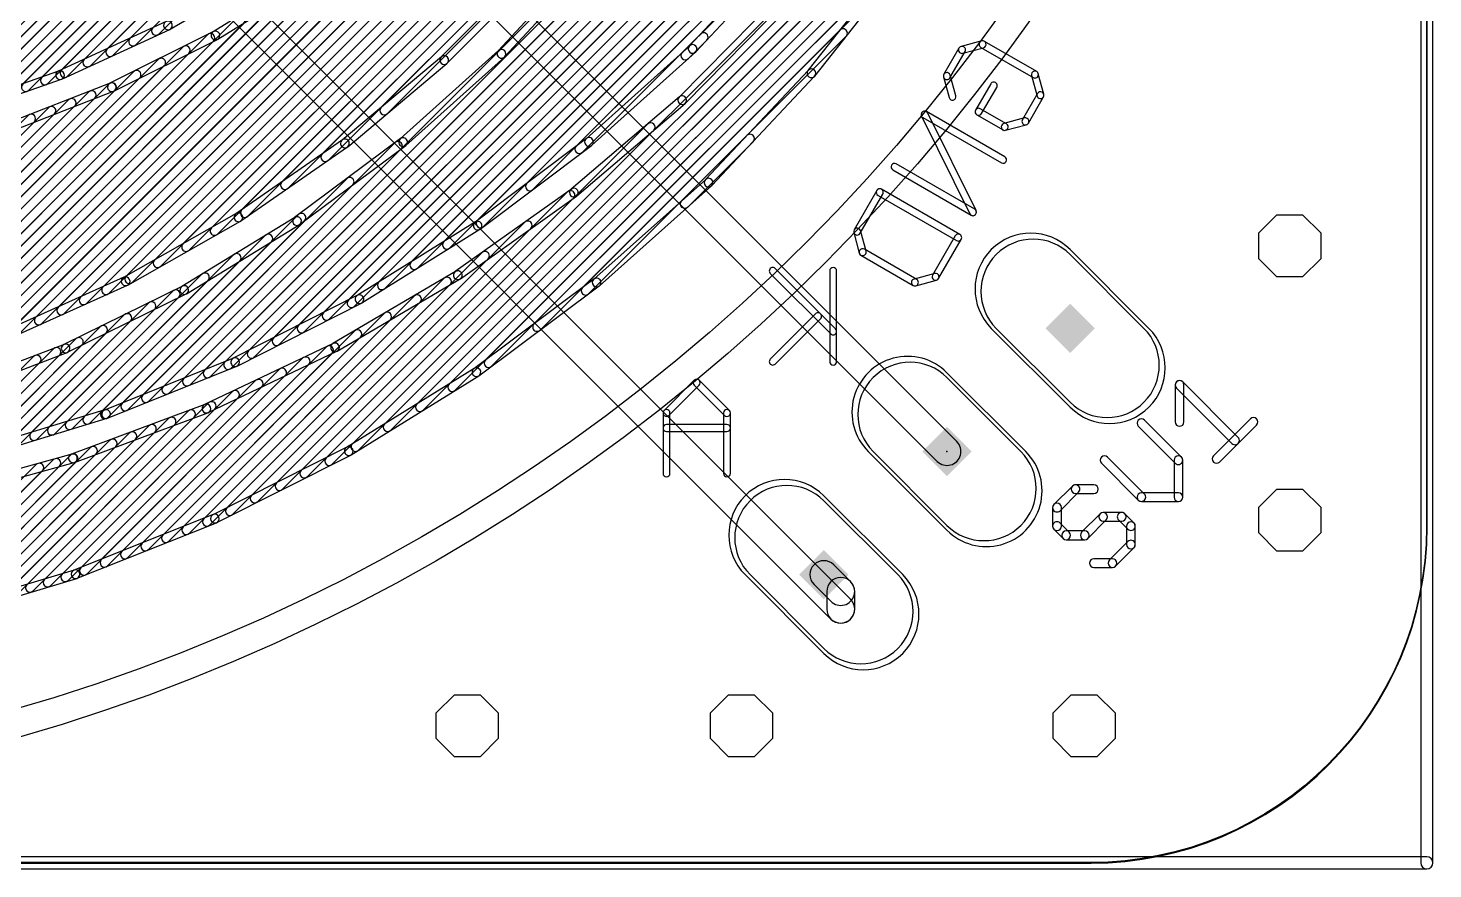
# Model space of a CAD drawing. Extents: x -0.1 to 56.1, y -0.1 to 56.2.
# Drawn here: x 35.59 to 56.09, y -0.09 to 12.18 of the extents above; entities that cross this region are included whole.
import ezdxf

# ---------------------------------------------------------------- set-up
doc = ezdxf.new("R2010")
doc.units = 0
for name, color, linetype in [('1', 22, 'CONTINUOUS'), ('16', 175, 'CONTINUOUS'), ('17', 82, 'CONTINUOUS'), ('18', 82, 'CONTINUOUS'), ('20', 7, 'CONTINUOUS'), ('22', 253, 'CONTINUOUS'), ('23', 7, 'CONTINUOUS'), ('25', 253, 'CONTINUOUS'), ('29', 253, 'CONTINUOUS'), ('30', 253, 'CONTINUOUS'), ('41', 22, 'CONTINUOUS'), ('51', 253, 'CONTINUOUS')]:
    doc.layers.add(name, color=color, linetype=linetype)

# ---------------------------------------------------------------- blocks, each defined once
blk = doc.blocks.new('RECT')
blk.add_solid([(-0.5, -0.5), (0.5, -0.5), (-0.5, 0.5), (0.5, 0.5)])
blk = doc.blocks.new('LONGP100')
blk.add_lwpolyline([(-0.5, -0.5), (0.5, -0.5, 1), (0.5, 0.5), (-0.5, 0.5, 1)], format="xyb", close=True)
blk = doc.blocks.new('OCTAGONV')
blk.add_lwpolyline([(-0.5, -0.2071), (-0.5, 0.2071), (-0.2071, 0.5), (0.2071, 0.5), (0.5, 0.2071), (0.5, -0.2071), (0.2071, -0.5), (-0.2071, -0.5)], close=True)

msp = doc.modelspace()

# ---------------------------------------------------------------- linework, layer by layer
at = {"layer": '1'}
for points in [[(55.9111, 56), (55.9111, 0, 1), (56.0889, 0), (56.0889, 56, 1)], [(35.0531, 11.0758), (46.4728, 22.4955, 1), (46.383, 22.5853), (34.9633, 11.1656, 1)], [(35.3294, 11.1725), (46.3632, 22.2063, 1), (46.2734, 22.2961), (35.2396, 11.2623, 1)], [(35.6056, 11.2691), (46.2492, 21.9128, 1), (46.1594, 22.0026), (35.5158, 11.3589, 1)], [(35.8819, 11.3658), (46.1353, 21.6192, 1), (46.0455, 21.709), (35.7921, 11.4556, 1)], [(36.1692, 11.4735), (46.0213, 21.3256, 1), (45.9315, 21.4154), (36.0794, 11.5633, 1)], [(36.5029, 11.6276), (45.9073, 21.032, 1), (45.8175, 21.1218), (36.4131, 11.7174, 1)], [(36.8365, 11.7816), (45.7666, 20.7117, 1), (45.6768, 20.8015), (36.7467, 11.8714, 1)], [(37.1702, 11.9356), (45.5846, 20.3501, 1), (45.4948, 20.4399), (37.0803, 12.0254, 1)], [(37.5038, 12.0897), (45.4026, 19.9884, 1), (45.3128, 20.0783), (37.414, 12.1795, 1)], [(37.6558, 6.8536), (50.665, 19.8627, 1), (50.5752, 19.9525), (37.566, 6.9434, 1)], [(34.8967, 7.5069), (47.0833, 19.6935, 1), (46.9935, 19.7833), (34.8069, 7.5967, 1)], [(35.1711, 7.6017), (46.9926, 19.4232, 1), (46.9028, 19.513), (35.0813, 7.6915, 1)], [(37.9562, 6.9743), (50.5314, 19.5495, 1), (50.4416, 19.6393), (37.8664, 7.0641, 1)], [(38.2565, 7.095), (50.3978, 19.2363, 1), (50.308, 19.3261), (38.1667, 7.1848, 1)], [(35.4661, 7.7171), (46.8527, 19.1037, 1), (46.7629, 19.1935), (35.3763, 7.8069, 1)], [(35.7936, 7.865), (46.7111, 18.7825, 1), (46.6213, 18.8723), (35.7038, 7.9548, 1)], [(38.5568, 7.2158), (50.2642, 18.9231, 1), (50.1744, 19.0129), (38.467, 7.3056, 1)], [(38.8992, 7.3785), (50.1306, 18.6099, 1), (50.0408, 18.6997), (38.8094, 7.4683, 1)], [(36.1211, 8.0129), (46.5694, 18.4612, 1), (46.4796, 18.551), (36.0313, 8.1027, 1)], [(36.4485, 8.1607), (46.4278, 18.14, 1), (46.338, 18.2298), (36.3587, 8.2505, 1)], [(39.2637, 7.5634), (49.9726, 18.2723, 1), (49.8828, 18.3621), (39.1739, 7.6532, 1)], [(36.776, 8.3086), (46.2861, 17.8187, 1), (46.1963, 17.9085), (36.6862, 8.3984, 1)], [(39.6282, 7.7483), (49.7668, 17.8869, 1), (49.677, 17.9767), (39.5384, 7.8381, 1)], [(37.1144, 8.4673), (46.0968, 17.4498, 1), (46.007, 17.5396), (37.0246, 8.5571, 1)], [(39.9928, 7.9333), (49.561, 17.5015, 1), (49.4712, 17.5913), (39.903, 8.0231, 1)], [(40.3573, 8.1182), (49.3552, 17.1161, 1), (49.2654, 17.2059), (40.2675, 8.208, 1)], [(37.5288, 8.7022), (45.8728, 17.0461, 1), (45.783, 17.1359), (37.439, 8.792, 1)], [(40.7979, 8.3791), (49.1494, 16.7307, 1), (49.0596, 16.8205), (40.7081, 8.4689, 1)], [(37.9433, 8.9371), (45.6487, 16.6425, 1), (45.5589, 16.7323), (37.8535, 9.0269, 1)], [(38.3578, 9.172), (45.4247, 16.2388, 1), (45.3349, 16.3287), (38.268, 9.2618, 1)], [(41.2735, 8.6752), (48.8537, 16.2554, 1), (48.7639, 16.3452), (41.1837, 8.765, 1)], [(38.7992, 9.4338), (45.1235, 15.758, 1), (45.0337, 15.8478), (38.7094, 9.5236, 1)], [(40.03, 5.8152), (50.0748, 15.8601, 1), (49.985, 15.9499), (39.9402, 5.905, 1)], [(41.7492, 8.9713), (48.5174, 15.7394, 1), (48.4276, 15.8292), (41.6594, 9.0611, 1)], [(40.4142, 6.0198), (49.8659, 15.4716, 1), (49.7761, 15.5614), (40.3244, 6.1096, 1)], [(39.387, 9.842), (44.7393, 15.1943, 1), (44.6495, 15.2841), (39.2972, 9.9318, 1)], [(40.8849, 6.3109), (49.657, 15.0831, 1), (49.5672, 15.1729), (40.7951, 6.4007, 1)], [(42.2391, 9.2815), (48.181, 15.2234, 1), (48.0912, 15.3133), (42.1493, 9.3714, 1)], [(34.7769, 10.9792), (38.2458, 14.4481, 1), (38.156, 14.5379), (34.6871, 11.069, 1)], [(39.9748, 10.2501), (44.3552, 14.6306, 1), (44.2654, 14.7204), (39.885, 10.3399, 1)], [(41.3555, 6.602), (49.3363, 14.5827, 1), (49.2465, 14.6725), (41.2657, 6.6918, 1)], [(42.9598, 9.8227), (47.7213, 14.5842, 1), (47.6315, 14.674), (42.87, 9.9125, 1)], [(41.8262, 6.893), (48.9937, 14.0605, 1), (48.9039, 14.1503), (41.7364, 6.9828, 1)], [(34.6222, 7.4121), (41.0891, 13.8789, 1), (40.9993, 13.9687), (34.5324, 7.5019, 1)], [(34.5006, 10.8825), (37.3375, 13.7194, 1), (37.2477, 13.8092), (34.4108, 10.9724, 1)], [(40.8352, 10.931), (43.6444, 13.7402, 1), (43.5546, 13.83), (40.7454, 11.0208, 1)], [(43.6806, 10.3638), (47.0689, 13.7522, 1), (46.9791, 13.842), (43.5908, 10.4536, 1)], [(42.3562, 7.2434), (48.6511, 13.5383, 1), (48.5613, 13.6281), (42.2664, 7.3332, 1)], [(34.2581, 10.8197), (36.7945, 13.356, 1), (36.7047, 13.4458), (34.1683, 10.9095, 1)], [(34.3478, 7.3172), (40.3589, 13.3283, 1), (40.2691, 13.4181), (34.258, 7.407, 1)], [(45.3356, 11.8283), (46.7238, 13.3116, 1), (46.631, 13.3984), (45.2429, 11.915, 1)], [(37.6661, 12.1606), (39.1635, 13.035, 1), (39.0994, 13.1447), (37.6021, 12.2703, 1)], [(43.7648, 13.2588), (42.4533, 11.8447, 1), (42.5464, 11.7583), (43.858, 13.1724, 1)], [(47.0718, 11.4767), (48.4273, 13.1952, 1), (48.3276, 13.2738), (46.9721, 11.5554, 1)], [(34.0734, 7.2224), (39.6922, 12.8412, 1), (39.6024, 12.931), (33.9836, 7.3122, 1)], [(39.73, 13.0121), (38.2939, 12.1224, 1), (38.3608, 12.0144), (39.7969, 12.9041, 1)], [(41.7097, 11.6651), (43.0409, 13.0082, 1), (42.9507, 13.0976), (41.6195, 11.7545, 1)], [(43.0641, 7.7717), (48.1996, 12.9071, 1), (48.1098, 12.997), (42.9743, 7.8615, 1)], [(33.7989, 7.1276), (39.2201, 12.5488, 1), (39.1303, 12.6386), (33.7091, 7.2174, 1)], [(46.5506, 12.6499), (45.0927, 11.1691, 1), (45.1832, 11.08), (46.6411, 12.5608, 1)], [(33.5281, 7.0363), (38.7481, 12.2563, 1), (38.6583, 12.3461), (33.4383, 7.1261, 1)], [(33.2898, 6.9777), (38.2991, 11.9869, 1), (38.2093, 12.0768), (33.2, 7.0675, 1)], [(36.0865, 11.431), (37.6607, 12.1578, 1), (37.6075, 12.2731), (36.0332, 11.5463, 1)], [(38.299, 12.1252), (36.7876, 11.3703, 1), (36.8444, 11.2567), (38.3557, 12.0116, 1)], [(43.772, 8.3), (47.5287, 12.0567, 1), (47.4389, 12.1465), (43.6822, 8.3898, 1)], [(45.2266, 11.7303), (45.4953, 11.9989, 1), (45.4055, 12.0887), (45.1368, 11.8201, 1)], [(33.0516, 6.9191), (37.9403, 11.8077, 1), (37.8505, 11.8975), (32.9618, 7.0089, 1)], [(43.8195, 10.4677), (45.3317, 11.8244, 1), (45.2468, 11.9189), (43.7347, 10.5622, 1)], [(32.8134, 6.8604), (37.5814, 11.6285, 1), (37.4916, 11.7183), (32.7236, 6.9502, 1)], [(40.2571, 10.4453), (41.7054, 11.6612, 1), (41.6237, 11.7585), (40.1754, 10.5425, 1)], [(42.4574, 11.8487), (41.0223, 10.5603, 1), (41.1071, 10.4658), (42.5423, 11.7542, 1)], [(32.5751, 6.8018), (37.2226, 11.4492, 1), (37.1328, 11.539), (32.4853, 6.8916, 1)], [(34.4442, 10.8561), (36.0808, 11.4287, 1), (36.0389, 11.5486), (34.4022, 10.976, 1)], [(45.568, 9.8787), (47.0681, 11.4725, 1), (46.9757, 11.5595), (45.4755, 9.9658, 1)], [(32.3369, 6.7432), (36.8637, 11.27, 1), (36.7739, 11.3598), (32.2471, 6.833, 1)], [(36.7929, 11.3726), (35.219, 10.7589, 1), (35.2651, 10.6406), (36.8391, 11.2543, 1)], [(31.8605, 6.6259), (36.2744, 11.0399, 1), (36.1846, 11.1297), (31.7706, 6.7157, 1)], [(32.0987, 6.6846), (36.5688, 11.1547, 1), (36.479, 11.2445), (32.0089, 6.7744, 1)], [(45.0967, 11.1729), (43.5152, 9.8248, 1), (43.5976, 9.7282), (45.1791, 11.0762, 1)], [(31.4211, 6.5458), (35.6856, 10.8103, 1), (35.5958, 10.9001), (31.3313, 6.6356, 1)], [(31.6327, 6.5777), (35.98, 10.9251, 1), (35.8902, 11.0149), (31.5429, 6.6675, 1)], [(39.6681, 5.6329), (44.7224, 10.6872, 1), (44.6326, 10.777), (39.5783, 5.7228, 1)], [(37.3555, 6.7328), (41.036, 10.4133, 1), (40.9462, 10.5031), (37.2657, 6.8226, 1)], [(38.6992, 9.3631), (40.2525, 10.4417, 1), (40.18, 10.546), (38.6267, 9.4674, 1)], [(41.0268, 10.564), (39.48, 9.4119, 1), (39.5558, 9.3101), (41.1026, 10.4621, 1)], [(42.1906, 9.2444), (43.8152, 10.4641, 1), (43.739, 10.5657), (42.1144, 9.3459, 1)], [(45.2176, 9.566), (46.1706, 10.519, 1), (46.0808, 10.6088), (45.1278, 9.6558, 1)], [(37.0552, 6.6121), (40.3322, 9.8891, 1), (40.2424, 9.9789), (36.9654, 6.7019, 1)], [(43.5196, 9.8283), (41.8266, 8.6232, 1), (41.9003, 8.5197), (43.5932, 9.7248, 1)], [(43.9307, 8.4179), (45.564, 9.8749, 1), (45.4795, 9.9696), (43.8461, 8.5127, 1)], [(39.3062, 5.4507), (43.5523, 9.6967, 1), (43.4625, 9.7865), (39.2164, 5.5405, 1)], [(36.7578, 6.4943), (39.6284, 9.365, 1), (39.5386, 9.4548), (36.668, 6.5841, 1)], [(37.049, 8.4277), (38.6943, 9.36, 1), (38.6316, 9.4705), (36.9864, 8.5381, 1)], [(39.4848, 9.4152), (37.8393, 8.4091, 1), (37.9055, 8.3008), (39.551, 9.3068, 1)], [(38.9444, 5.2684), (42.929, 9.2531, 1), (42.8392, 9.3429), (38.8546, 5.3582, 1)], [(40.4613, 8.1677), (42.186, 9.2412, 1), (42.1189, 9.349), (40.3942, 8.2755, 1)], [(36.4998, 6.416), (39.1437, 9.0599, 1), (39.0539, 9.1497), (36.41, 6.5058, 1)], [(36.2418, 6.3376), (38.6816, 8.7773, 1), (38.5918, 8.8671), (36.152, 6.4274, 1)], [(38.5825, 5.0861), (42.3058, 8.8094, 1), (42.216, 8.8992), (38.4927, 5.176, 1)], [(41.8313, 8.6262), (40.0397, 7.5732, 1), (40.1041, 7.4637), (41.8956, 8.5167, 1)], [(35.3203, 7.6468), (37.0438, 8.425, 1), (36.9915, 8.5408), (35.268, 7.7625, 1)], [(35.9839, 6.2592), (38.2194, 8.4948, 1), (38.1296, 8.5846), (35.8941, 6.349, 1)], [(37.8444, 8.4119), (36.1139, 7.5603, 1), (36.1699, 7.4464), (37.9004, 8.298, 1)], [(38.2455, 4.9287), (41.7505, 8.4338, 1), (41.6607, 8.5236), (38.1557, 5.0185, 1)], [(42.1722, 7.1053), (43.9264, 8.4144, 1), (43.8504, 8.5162), (42.0963, 7.2071, 1)], [(35.7259, 6.1808), (37.7949, 8.2498, 1), (37.705, 8.3396), (35.6361, 6.2706, 1)], [(37.9468, 4.8097), (41.3149, 8.1777, 1), (41.2251, 8.2675), (37.857, 4.8995, 1)], [(38.6447, 7.2458), (40.4564, 8.165, 1), (40.399, 8.2782), (38.5872, 7.3591, 1)], [(35.2099, 6.0241), (37.0876, 7.9018, 1), (36.9978, 7.9916), (35.1201, 6.1139, 1)], [(35.4679, 6.1025), (37.4412, 8.0758, 1), (37.3514, 8.1656), (35.3781, 6.1923, 1)], [(37.6482, 4.6906), (40.8792, 7.9217, 1), (40.7894, 8.0115), (37.5584, 4.7804, 1)], [(34.9519, 5.9457), (36.734, 7.7277, 1), (36.6441, 7.8175), (34.8621, 6.0355, 1)], [(34.7102, 5.8836), (36.3803, 7.5537, 1), (36.2905, 7.6435), (34.6204, 5.9734, 1)], [(37.3495, 4.5716), (40.4436, 7.6656, 1), (40.3538, 7.7554), (37.2597, 4.6614, 1)], [(34.2551, 5.7877), (35.7638, 7.2964, 1), (35.674, 7.3862), (34.1653, 5.8775, 1)], [(36.1192, 7.5627), (34.3182, 6.8726, 1), (34.3636, 6.754), (36.1646, 7.4441, 1)], [(34.4827, 5.8357), (36.055, 7.408, 1), (35.9652, 7.4978), (34.3929, 5.9255, 1)], [(36.7522, 4.3335), (39.6885, 7.2698, 1), (39.5987, 7.3596), (36.6624, 4.4233, 1)], [(37.0509, 4.4525), (40.0312, 7.4328, 1), (39.9414, 7.5226), (36.961, 4.5423, 1)], [(40.0446, 7.5758), (38.1681, 6.683, 1), (38.2227, 6.5683), (40.0992, 7.4611, 1)], [(36.4535, 4.2144), (39.3459, 7.1068, 1), (39.2561, 7.1966), (36.3637, 4.3042, 1)], [(36.7546, 6.4858), (38.6396, 7.2435, 1), (38.5923, 7.3614), (36.7073, 6.6036, 1)], [(40.3061, 5.951), (42.1677, 7.1022, 1), (42.1009, 7.2102), (40.2393, 6.059, 1)], [(36.1794, 4.1199), (39.0033, 6.9438, 1), (38.9135, 7.0336), (36.0896, 4.2097, 1)], [(35.9226, 4.0426), (38.6607, 6.7808, 1), (38.5709, 6.8706), (35.8328, 4.1324, 1)], [(34.8056, 5.8934), (36.7494, 6.484, 1), (36.7125, 6.6055), (34.7687, 6.0149, 1)], [(35.4089, 3.8882), (38.019, 6.4983, 1), (37.9292, 6.5881), (35.3191, 3.978, 1)], [(35.6657, 3.9654), (38.3181, 6.6178, 1), (38.2283, 6.7076), (35.5759, 4.0552, 1)], [(38.1732, 6.6852), (36.226, 5.9593, 1), (36.2704, 5.8403), (38.2176, 6.5662, 1)], [(34.8953, 3.7338), (37.4463, 6.2848, 1), (37.3565, 6.3746), (34.8055, 3.8236, 1)], [(35.1521, 3.811), (37.7326, 6.3915, 1), (37.6428, 6.4813), (35.0623, 3.9008, 1)], [(34.3817, 3.5794), (36.8736, 6.0713, 1), (36.7838, 6.1611), (34.2918, 3.6692, 1)], [(34.6385, 3.6566), (37.1599, 6.178, 1), (37.0701, 6.2678), (34.5487, 3.7464, 1)], [(33.9109, 3.4678), (36.3009, 5.8578, 1), (36.2111, 5.9476), (33.8211, 3.5576, 1)], [(34.1376, 3.5149), (36.5872, 5.9646, 1), (36.4974, 6.0544), (34.0478, 3.6047, 1)], [(36.2313, 5.961), (34.2283, 5.4076, 1), (34.2621, 5.2852), (36.2651, 5.8386, 1)], [(38.3465, 4.9637), (40.3013, 5.9483, 1), (40.2442, 6.0617), (38.2894, 5.0771, 1)], [(33.4575, 3.3737), (35.8035, 5.7197, 1), (35.7137, 5.8095), (33.3677, 3.4635, 1)], [(33.6842, 3.4208), (36.0517, 5.7882, 1), (35.9619, 5.878), (33.5944, 3.5106, 1)], [(36.3083, 4.151), (38.3414, 4.9614, 1), (38.2944, 5.0794), (36.2613, 4.2689, 1)], [(34.207, 3.519), (36.3031, 4.1491, 1), (36.2665, 4.2708), (34.1704, 3.6406, 1)], [(56, 0.0889), (0, 0.0889, 1), (0, -0.0889), (56, -0.0889, 1)]]:
    msp.add_lwpolyline(points, format="xyb", close=True, dxfattribs=at)
at = {"layer": '16'}
for points in [[(55.9111, 56.1), (55.9111, 0, 1), (56.0889, 0), (56.0889, 56.1, 1)], [(31.3563, 23.3563), (48.8563, 5.8563, 1), (49.1437, 6.1437), (31.6437, 23.6437, 1)], [(28.5563, 22.3063), (47.3063, 3.5563, 1), (47.5937, 3.8437), (28.8437, 22.5937, 1)], [(47.5937, 4.1016), (47.3476, 4.3476, 1), (47.0603, 4.0603), (47.3063, 3.8142, 1)], [(47.6532, 3.7), (47.6532, 3.9579, 1), (47.2468, 3.9579), (47.2468, 3.7, 1)], [(56, 0.0889), (0, 0.0889, 1), (0, -0.0889), (56, -0.0889, 1)]]:
    msp.add_lwpolyline(points, format="xyb", close=True, dxfattribs=at)
at = {"layer": '20'}
for points in [[(56.005, 4.9), (56.005, 51, 1), (55.995, 51), (55.995, 4.9, 1)], [(51.1, 0.005, 1), (51.1, -0.005, 0.4142), (56.005, 4.9, 1), (55.995, 4.9, -0.4142)], [(5, -0.005), (51.1, -0.005, 1), (51.1, 0.005), (5, 0.005, 1)]]:
    msp.add_lwpolyline(points, format="xyb", close=True, dxfattribs=at)
at = {"layer": '22'}
for points in [[(49.0425, 11.4512), (49.2628, 11.8328, 1), (49.1748, 11.8836), (48.9545, 11.502, 1)], [(49.232, 11.8091), (49.5329, 11.8897, 1), (49.5066, 11.9879), (49.2057, 11.9072, 1)], [(49.4944, 11.8948), (50.2576, 11.4542, 1), (50.3084, 11.5422), (49.5452, 11.9828, 1)], [(49.1282, 11.1887), (49.0476, 11.4897, 1), (48.9494, 11.4634), (49.0301, 11.1624, 1)], [(50.2339, 11.485), (50.3146, 11.1841, 1), (50.4127, 11.2104), (50.3321, 11.5113, 1)], [(49.5048, 10.9299), (49.7251, 11.3115, 1), (49.6371, 11.3623), (49.4168, 10.9807, 1)], [(50.3197, 11.2226), (50.0993, 10.841, 1), (50.1873, 10.7902), (50.4076, 11.1718, 1)], [(49.8443, 10.2977), (48.6995, 10.9587, 1), (48.6487, 10.8707), (49.7936, 10.2098, 1)], [(48.6286, 10.8922), (49.3328, 9.468, 1), (49.4238, 9.5131), (48.7197, 10.9372, 1)], [(49.8678, 10.7789), (49.4862, 10.9993, 1), (49.4354, 10.9113), (49.817, 10.691, 1)], [(50.1302, 10.8647), (49.8292, 10.784, 1), (49.8555, 10.6859), (50.1565, 10.7665, 1)], [(49.4037, 9.5345), (48.2589, 10.1955, 1), (48.2081, 10.1075), (49.3529, 9.4465, 1)], [(47.7328, 9.1826), (48.0633, 9.7551, 1), (47.9753, 9.8059), (47.6448, 9.2334, 1)], [(47.9939, 9.7365), (49.1387, 9.0755, 1), (49.1895, 9.1635), (48.0447, 9.8245, 1)], [(47.8185, 8.9202), (47.7379, 9.2212, 1), (47.6397, 9.1949), (47.7204, 8.8939, 1)], [(49.1201, 9.1449), (48.7896, 8.5725, 1), (48.8776, 8.5217), (49.2081, 9.0941, 1)], [(48.558, 8.5104), (47.7948, 8.9511, 1), (47.744, 8.8631), (48.5072, 8.4224, 1)], [(47.3751, 7.7874), (46.4938, 8.6686, 1), (46.422, 8.5968), (47.3033, 7.7155, 1)], [(47.2884, 8.6327), (47.2884, 7.3108, 1), (47.39, 7.3108), (47.39, 8.6327, 1)], [(48.8205, 8.5962), (48.5195, 8.5155, 1), (48.5458, 8.4174), (48.8468, 8.498, 1)], [(47.083, 8.0077), (46.422, 7.3467, 1), (46.4938, 7.2749), (47.1548, 7.9358, 1)], [(45.3126, 7.0386), (44.872, 6.598, 1), (44.9438, 6.5262), (45.3845, 6.9668, 1)], [(45.8251, 6.598), (45.3845, 7.0386, 1), (45.3126, 6.9668), (45.7533, 6.5262, 1)], [(44.8571, 6.5621), (44.8571, 5.6808, 1), (44.9587, 5.6808), (44.9587, 6.5621, 1)], [(45.84, 5.6808), (45.84, 6.5621, 1), (45.7384, 6.5621), (45.7384, 5.6808, 1)], [(45.7892, 6.3926), (44.9079, 6.3926, 1), (44.9079, 6.291), (45.7892, 6.291, 1)]]:
    msp.add_lwpolyline(points, format="xyb", close=True, dxfattribs=at)
at = {"layer": '23'}
msp.add_point((49, 6), dxfattribs=at)
at = {"layer": '25'}
for points in [[(52.4569, 6.4308), (52.4569, 6.9701, 1), (52.3299, 6.9701), (52.3299, 6.4308, 1)], [(52.3485, 6.9252), (53.1574, 6.1163, 1), (53.2472, 6.2061), (52.4383, 7.015, 1)], [(52.4203, 5.9184), (51.881, 6.4577, 1), (51.7912, 6.3679), (52.3305, 5.8286, 1)], [(52.9775, 5.8466), (53.5168, 6.3859, 1), (53.427, 6.4757), (52.8877, 5.9364, 1)], [(51.2519, 5.8286), (51.7912, 5.2894, 1), (51.881, 5.3792), (51.3417, 5.9184, 1)], [(52.4389, 5.3343), (52.4389, 5.8735, 1), (52.3119, 5.8735), (52.3119, 5.3343, 1)], [(50.8295, 5.496), (50.5599, 5.2264, 1), (50.6497, 5.1366), (50.9193, 5.4062, 1)], [(51.144, 5.5146), (50.8744, 5.5146, 1), (50.8744, 5.3876), (51.144, 5.3876, 1)], [(51.8361, 5.2708), (52.3754, 5.2708, 1), (52.3754, 5.3978), (51.8361, 5.3978, 1)], [(50.5413, 5.1815), (50.5413, 4.9118, 1), (50.6683, 4.9118), (50.6683, 5.1815, 1)], [(50.5599, 4.8669), (50.6947, 4.7321, 1), (50.7845, 4.8219), (50.6497, 4.9567, 1)], [(51.0541, 4.7321), (51.3238, 5.0018, 1), (51.234, 5.0916), (50.9643, 4.8219, 1)], [(51.2789, 4.9832), (51.5485, 4.9832, 1), (51.5485, 5.1102), (51.2789, 5.1102, 1)], [(51.5036, 5.0018), (51.6384, 4.8669, 1), (51.7282, 4.9567), (51.5934, 5.0916, 1)], [(51.6198, 4.9118), (51.6198, 4.6422, 1), (51.7468, 4.6422), (51.7468, 4.9118, 1)], [(50.7396, 4.7135), (51.0092, 4.7135, 1), (51.0092, 4.8405), (50.7396, 4.8405, 1)], [(51.6384, 4.6871), (51.3688, 4.4175, 1), (51.4586, 4.3277), (51.7282, 4.5973, 1)], [(51.4137, 4.4361), (51.144, 4.4361, 1), (51.144, 4.3091), (51.4137, 4.3091, 1)]]:
    msp.add_lwpolyline(points, format="xyb", close=True, dxfattribs=at)
at = {"layer": '41'}
for radius in [27.2032, 26.7968]:
    msp.add_circle((28, 28), radius, dxfattribs=at)

# ---------------------------------------------------------------- block references
at = {"layer": '17', "xscale": 1.524, "yscale": 1.524, "rotation": 315}
for p in [(50.7961, 7.7961), (50.7961, 7.7961), (49, 6), (49, 6), (47.2039, 4.2039), (47.2039, 4.2039)]:
    msp.add_blockref('LONGP100', p, dxfattribs=at)
at = {"layer": '18', "xscale": 0.9048, "yscale": 0.9048}
for p in [(54, 9), (54, 9), (54, 5), (54, 5), (42, 2), (42, 2), (46, 2), (46, 2), (51, 2), (51, 2)]:
    msp.add_blockref('OCTAGONV', p, dxfattribs=at)
at = {"layer": '29', "xscale": 1.6256, "yscale": 1.6256, "rotation": 315}
for p in [(50.7961, 7.7961), (49, 6), (47.2039, 4.2039)]:
    msp.add_blockref('LONGP100', p, dxfattribs=at)
at = {"layer": '30', "xscale": 1.6256, "yscale": 1.6256, "rotation": 315}
for p in [(50.7961, 7.7961), (49, 6), (47.2039, 4.2039)]:
    msp.add_blockref('LONGP100', p, dxfattribs=at)
at = {"layer": '51', "xscale": 0.508, "yscale": 0.508, "rotation": 225}
for p in [(50.7961, 7.7961), (49, 6), (47.2039, 4.2039)]:
    msp.add_blockref('RECT', p, dxfattribs=at)

doc.saveas('drawing.dxf')
